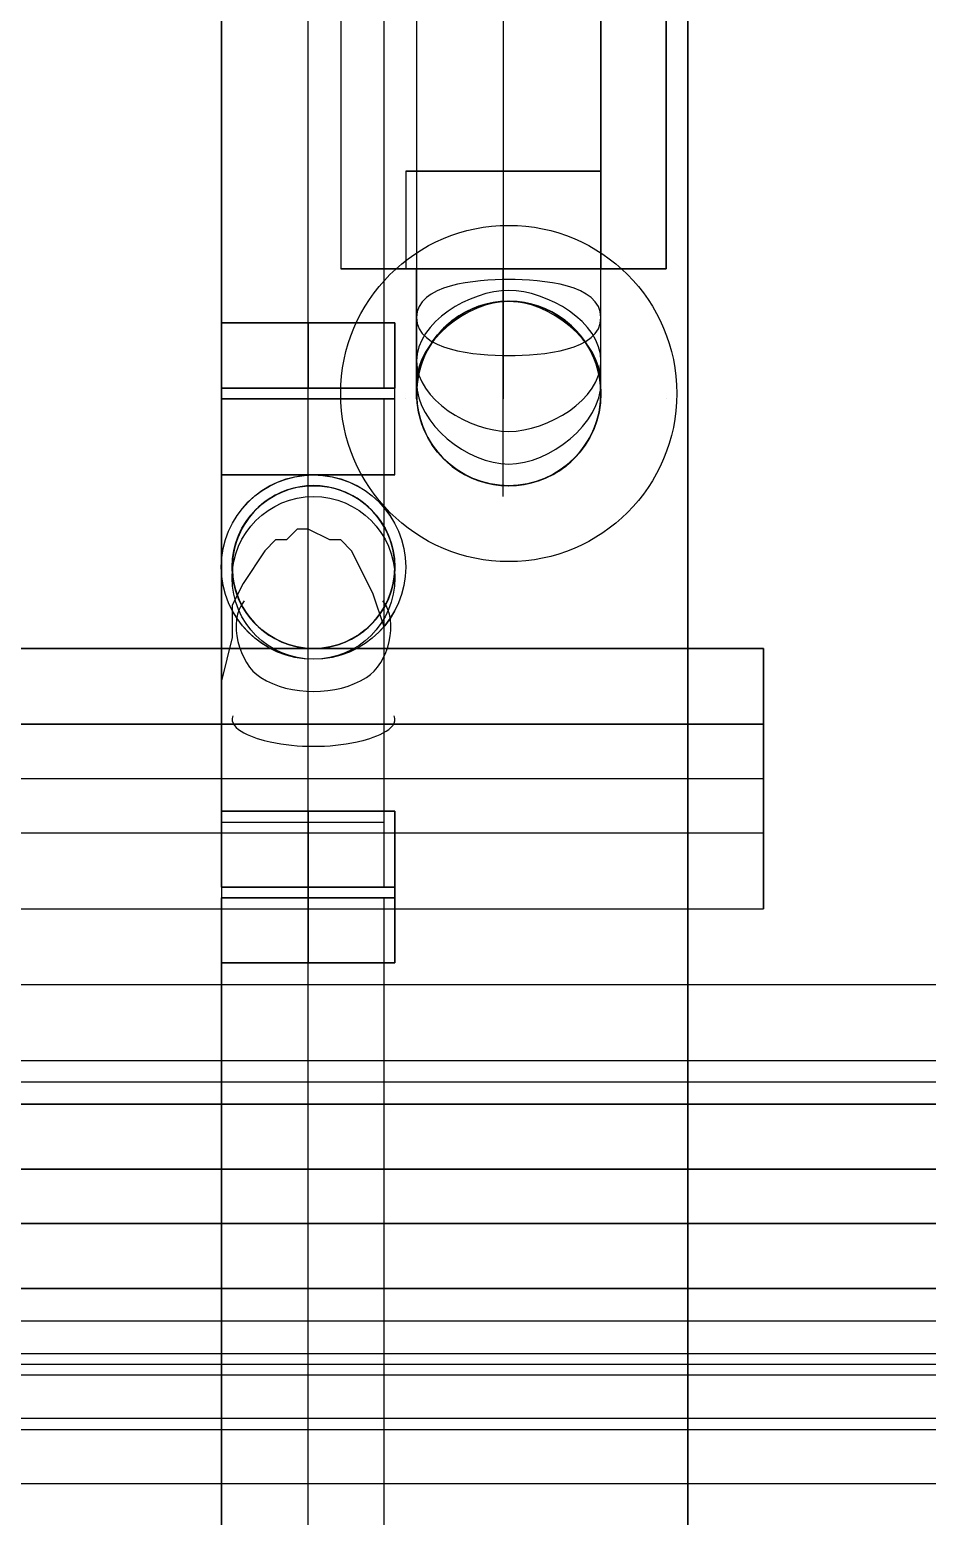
# Model space of a CAD drawing. Header units: metres. Extents: x 114 to 218, y 8 to 180.
# Drawn here: x 181.191 to 182.464, y 84.456 to 86.564 of the extents above; entities that cross this region are included whole.
import ezdxf

# ---------------------------------------------------------------- set-up
doc = ezdxf.new("R2010")
doc.units = ezdxf.units.M
doc.header["$MEASUREMENT"] = 0
for name, color, linetype in [('_Route', 7, 'Continuous'), ('A-2D-I-WALL', 7, 'Continuous'), ('A-3D-I-WALL', 7, 'Continuous'), ('M-EA2S-Round', 7, 'Continuous'), ('PL-DCW-Fitting', 7, 'Continuous'), ('PL-DCW-Pipe', 7, 'Continuous'), ('PL-DCW-Pipe_Fitting-Insulation', 7, 'Continuous'), ('PL-DHW-Pipe', 7, 'Continuous'), ('PL-DHW-Pipe_Fitting-Insulation', 7, 'Continuous'), ('PL-DHWR-Pipe', 7, 'Continuous'), ('PL-DHWR-Pipe_Fitting-Insulation', 7, 'Continuous'), ('PL-VA-Connector', 7, 'Continuous'), ('PL-VA-Fitting', 7, 'Continuous'), ('PL-VA-Pipe', 7, 'Continuous'), ('PL-WA-Pipe', 7, 'Continuous')]:
    doc.layers.add(name, color=color, linetype=linetype)

msp = doc.modelspace()

# ---------------------------------------------------------------- linework, layer by layer
at = {"layer": '_Route', "color": 4, "true_color": 0x00ffff}
for points in [[(126.489, 113.8042), (186.7085, 113.8042), (186.7085, 89.3781), (181.8632, 89.3781), (181.8632, 86.0402)], [(126.489, 113.8042), (186.7085, 113.8042), (186.7085, 89.3781), (181.8632, 89.3781), (181.8632, 86.0402)], [(181.5863, 75.8421), (181.5863, 95.3923)], [(181.5863, 75.8421), (181.5863, 95.3923)], [(181.5863, 85.7941), (181.5863, 85.7941)], [(181.5863, 85.7941), (181.5863, 85.7941)], [(181.5863, 85.7941), (181.5863, 85.7941)], [(181.5863, 85.7941), (181.5863, 85.7941)], [(126.489, 57.984), (150.623, 57.984), (150.623, 65.1518), (169.8193, 65.1518), (169.8193, 85.5019), (182.2324, 85.5019)], [(126.489, 57.984), (150.623, 57.984), (150.623, 65.1518), (169.8193, 65.1518), (169.8193, 85.5019), (182.2324, 85.5019)], [(193.461, 85.4557), (193.461, 85.0712), (169.3117, 85.0712), (169.3117, 65.721), (150.623, 65.721), (150.623, 77.2265), (141.1786, 77.2265), (140.8402, 77.2265), (130.5806, 77.2265), (130.2422, 77.2265), (126.489, 77.2265)], [(193.461, 85.4557), (193.461, 85.0712), (169.3117, 85.0712), (169.3117, 65.721), (150.623, 65.721), (150.623, 77.2265), (141.1786, 77.2265), (140.8402, 77.2265), (130.5806, 77.2265), (130.2422, 77.2265), (126.489, 77.2265)], [(165.8816, 84.7328), (196.7835, 84.7328)], [(165.8816, 84.7328), (196.7835, 84.7328)]]:
    msp.add_lwpolyline(points, dxfattribs=at)
at = {"layer": 'A-2D-I-WALL', "color": 9, "true_color": 0xbababa}
msp.add_lwpolyline([(182.1247, 98.3148), (182.1247, 75.8729)], dxfattribs=at)
at = {"layer": 'A-3D-I-WALL', "color": 42, "true_color": 0xdda500}
for points in [[(182.1247, 98.3148), (182.1247, 75.8729), (182.1247, 75.8114), (182.4939, 75.8114), (182.4939, 75.8729), (182.4939, 85.7326), (182.4939, 86.1018), (182.4939, 89.7934), (182.4939, 90.3932), (182.4939, 94.0541), (182.4939, 94.654), (182.4939, 98.3148), (182.4939, 98.3764), (182.4939, 98.4379), (182.1247, 98.4379), (182.1247, 98.3764), (182.1247, 98.3148)], [(182.1247, 98.3148), (182.1247, 75.8729), (182.5554, 75.8729), (182.5554, 85.6711), (182.5554, 86.1633), (182.5554, 89.7318), (182.5554, 90.4548), (182.5554, 93.9926), (182.5554, 94.7155), (182.5554, 98.3148), (182.1247, 98.3148), (182.5554, 98.3148), (182.5554, 94.7155), (182.5554, 93.9926), (182.5554, 90.4548), (182.5554, 89.7318), (182.5554, 86.1633), (182.5554, 85.6711), (182.5554, 75.8729), (182.1247, 75.8729), (182.1247, 98.3148)]]:
    msp.add_lwpolyline(points, dxfattribs=at)
at = {"layer": 'M-EA2S-Round', "color": 40, "true_color": 0xffbf00}
for points in [[(183.0938, 84.6712), (183.0938, 84.6559), (177.0949, 84.6559), (177.0949, 84.6712)], [(183.0938, 84.6559), (183.0938, 84.6712), (177.0949, 84.6712), (177.0949, 84.6559)], [(183.0938, 84.6559), (183.0938, 84.5943), (177.0949, 84.5943), (177.0949, 84.6559)], [(183.0938, 84.5943), (183.0938, 84.6559), (177.0949, 84.6559), (177.0949, 84.5943)], [(183.0938, 84.5943), (183.0938, 84.5021), (177.0949, 84.5021), (177.0949, 84.5943)], [(183.0938, 84.5021), (183.0938, 84.5943), (177.0949, 84.5943), (177.0949, 84.5021)], [(183.0938, 84.379), (183.0938, 84.5021), (177.0949, 84.5021), (177.0949, 84.379)]]:
    msp.add_lwpolyline(points, dxfattribs=at)
at = {"layer": 'PL-DCW-Fitting', "color": 152, "true_color": 0x006edd}
for points in [[(182.0016, 86.3632), (181.9709, 86.3632), (181.9247, 86.3632), (181.8632, 86.3632), (181.8017, 86.3632), (181.7556, 86.3632), (181.7402, 86.3632), (181.7556, 86.3632), (181.8017, 86.3632), (181.8632, 86.3632), (181.9247, 86.3632), (181.9709, 86.3632), (182.0016, 86.3632), (181.9863, 86.3632), (181.9401, 86.3632), (181.8632, 86.3632), (181.8017, 86.3632), (181.7402, 86.3632), (181.7248, 86.3632), (181.7402, 86.3632), (181.8017, 86.3632), (181.8632, 86.3632), (181.9401, 86.3632), (181.9863, 86.3632), (182.0016, 86.3632)], [(181.7248, 86.3632), (181.7248, 86.2248)], [(181.7248, 86.3632), (181.7248, 86.2248)], [(182.0016, 86.3632), (181.9709, 86.3632), (181.9247, 86.3632), (181.8632, 86.3632), (181.8017, 86.3632), (181.7556, 86.3632), (181.7402, 86.3632), (181.7556, 86.3632), (181.8017, 86.3632), (181.8632, 86.3632), (181.9247, 86.3632), (181.9709, 86.3632), (182.0016, 86.3632), (181.9863, 86.3632), (181.9401, 86.3632), (181.8632, 86.3632), (181.8017, 86.3632), (181.7402, 86.3632), (181.7248, 86.3632), (181.7402, 86.3632), (181.8017, 86.3632), (181.8632, 86.3632), (181.9401, 86.3632), (181.9863, 86.3632), (182.0016, 86.3632)], [(181.7248, 86.3632), (181.7248, 86.2248)], [(181.7248, 86.3632), (181.7248, 86.2248)], [(182.0016, 86.2248), (181.9709, 86.2248), (181.9247, 86.2248), (181.8632, 86.2248), (181.8017, 86.2248), (181.7556, 86.2248), (181.7402, 86.2248), (181.7556, 86.2248), (181.8017, 86.2248), (181.8632, 86.2248), (181.9247, 86.2248), (181.9709, 86.2248), (182.0016, 86.2248), (182.0016, 86.3632)], [(181.7402, 86.3632), (181.7402, 86.2248)], [(181.7402, 86.3632), (181.7402, 86.2248)], [(182.0016, 86.2248), (181.9709, 86.2248), (181.9247, 86.2248), (181.8632, 86.2248), (181.8017, 86.2248), (181.7556, 86.2248), (181.7402, 86.2248), (181.7556, 86.2248), (181.8017, 86.2248), (181.8632, 86.2248), (181.9247, 86.2248), (181.9709, 86.2248), (182.0016, 86.2248), (182.0016, 86.3632)], [(181.7402, 86.3632), (181.7402, 86.2248)], [(181.7402, 86.3632), (181.7402, 86.2248)], [(181.8632, 86.3632), (181.8632, 86.2248)], [(181.8632, 86.3632), (181.8632, 86.2248)], [(181.8632, 86.3632), (181.8632, 86.2248)], [(181.8632, 86.3632), (181.8632, 86.2248)], [(181.8632, 86.3632), (181.8632, 86.3632)], [(181.8632, 86.3632), (181.8632, 86.3632)], [(181.8632, 86.3632), (181.8632, 86.2248)], [(181.8632, 86.3632), (181.8632, 86.2248)], [(181.8632, 86.3632), (181.8632, 86.2248)], [(181.8632, 86.3632), (181.8632, 86.2248)], [(181.8632, 86.3632), (181.8632, 86.3632)], [(181.8632, 86.3632), (181.8632, 86.3632)], [(182.0016, 86.3632), (182.0016, 86.2248)], [(182.0016, 86.2248), (182.0016, 86.3632)], [(182.0016, 86.2248), (182.0016, 86.3632)], [(182.0016, 86.3632), (182.0016, 86.2248)], [(182.0016, 86.2248), (182.0016, 86.3632)], [(182.0016, 86.2248), (182.0016, 86.3632)], [(181.7248, 86.2248), (181.7402, 86.2248), (181.8017, 86.2248), (181.8632, 86.2248), (181.9401, 86.2248), (181.9863, 86.2248), (182.0016, 86.2248), (181.9863, 86.2248), (181.9401, 86.2248), (181.8632, 86.2248), (181.8017, 86.2248), (181.7402, 86.2248), (181.7248, 86.2248)], [(181.7248, 86.2248), (181.7402, 86.2248), (181.8017, 86.2248), (181.8632, 86.2248), (181.9401, 86.2248), (181.9863, 86.2248), (182.0016, 86.2248), (181.9863, 86.2248), (181.9401, 86.2248), (181.8632, 86.2248), (181.8017, 86.2248), (181.7402, 86.2248), (181.7248, 86.2248)], [(182.0016, 86.2248), (181.9709, 86.2248), (181.9247, 86.2248), (181.8632, 86.2248), (181.8017, 86.2248), (181.7556, 86.2248), (181.7402, 86.2248), (181.7556, 86.2248), (181.8017, 86.2248), (181.8632, 86.2248), (181.9247, 86.2248), (181.9709, 86.2248), (182.0016, 86.2248)], [(181.7402, 86.2248), (181.7556, 86.2248), (181.8017, 86.2248), (181.8632, 86.2248), (181.9247, 86.2248), (181.9709, 86.2248), (182.0016, 86.2248), (181.9709, 86.2248), (181.9247, 86.2248), (181.8632, 86.2248), (181.8017, 86.2248), (181.7556, 86.2248), (181.7402, 86.2248)], [(181.7402, 86.2248), (181.7402, 86.2248)], [(181.7402, 86.2248), (181.7556, 86.2248), (181.8017, 86.2248), (181.8632, 86.2248), (181.9247, 86.2248), (181.9709, 86.2248), (182.0016, 86.2248), (181.9709, 86.2248), (181.9247, 86.2248), (181.8632, 86.2248), (181.8017, 86.2248), (181.7556, 86.2248), (181.7402, 86.2248)], [(181.7402, 86.0402), (181.7402, 86.0556), (181.7402, 86.1325), (181.7402, 86.2248)], [(181.7402, 86.2248), (181.7402, 86.2248)], [(181.7402, 86.2248), (181.7402, 86.1325), (181.7402, 86.0556), (181.7402, 86.0402)], [(182.0016, 86.2248), (181.9709, 86.2248), (181.9247, 86.2248), (181.8632, 86.2248), (181.8017, 86.2248), (181.7556, 86.2248), (181.7402, 86.2248), (181.7556, 86.2248), (181.8017, 86.2248), (181.8632, 86.2248), (181.9247, 86.2248), (181.9709, 86.2248), (182.0016, 86.2248)], [(181.7402, 86.2248), (181.7556, 86.2248), (181.8017, 86.2248), (181.8632, 86.2248), (181.9247, 86.2248), (181.9709, 86.2248), (182.0016, 86.2248), (181.9709, 86.2248), (181.9247, 86.2248), (181.8632, 86.2248), (181.8017, 86.2248), (181.7556, 86.2248), (181.7402, 86.2248)], [(181.7402, 86.2248), (181.7402, 86.2248)], [(181.7402, 86.2248), (181.7556, 86.2248), (181.8017, 86.2248), (181.8632, 86.2248), (181.9247, 86.2248), (181.9709, 86.2248), (182.0016, 86.2248), (181.9709, 86.2248), (181.9247, 86.2248), (181.8632, 86.2248), (181.8017, 86.2248), (181.7556, 86.2248), (181.7402, 86.2248)], [(181.7402, 86.0402), (181.7402, 86.0556), (181.7402, 86.1325), (181.7402, 86.2248)], [(181.7402, 86.2248), (181.7402, 86.2248)], [(181.7402, 86.2248), (181.7402, 86.1325), (181.7402, 86.0556), (181.7402, 86.0402)], [(181.8632, 86.2248), (181.8632, 86.2248)], [(181.8632, 86.2248), (181.8632, 86.2248)], [(181.8632, 85.9018), (181.8632, 85.9326), (181.8632, 85.9941), (181.8632, 86.1018), (181.8632, 86.2248)], [(181.8632, 86.1633), (181.8632, 86.1787), (181.8632, 86.2248)], [(181.8632, 86.2248), (181.8632, 86.2248)], [(181.8632, 86.2248), (181.8632, 86.2248)], [(181.8632, 86.2248), (181.8632, 86.2248)], [(181.8632, 86.2248), (181.8632, 86.2248)], [(181.8632, 85.9018), (181.8632, 85.9326), (181.8632, 85.9941), (181.8632, 86.1018), (181.8632, 86.2248)], [(181.8632, 86.1633), (181.8632, 86.1787), (181.8632, 86.2248)], [(181.8632, 86.2248), (181.8632, 86.2248)], [(181.8632, 86.2248), (181.8632, 86.2248)], [(182.0016, 86.2248), (182.0016, 86.2248)], [(182.0016, 86.0402), (182.0016, 86.0556), (182.0016, 86.1325), (182.0016, 86.2248)], [(182.0016, 86.2248), (182.0016, 86.2248)], [(182.0016, 86.0402), (182.0016, 86.0556), (182.0016, 86.1325), (182.0016, 86.2248)], [(182.0016, 86.2248), (182.0016, 86.2248)], [(182.0016, 86.0402), (182.0016, 86.0556), (182.0016, 86.1325), (182.0016, 86.2248)], [(182.0016, 86.2248), (182.0016, 86.2248)], [(182.0016, 86.0402), (182.0016, 86.0556), (182.0016, 86.1325), (182.0016, 86.2248)], [(181.8632, 86.1787), (181.8632, 86.1787)], [(181.8632, 86.1787), (181.8632, 86.1787)], [(181.8632, 86.1787), (181.8632, 86.1787)], [(181.8632, 86.1787), (181.8632, 86.1787)], [(181.8632, 86.1633), (181.8632, 86.1633)], [(181.8632, 86.1633), (181.8632, 86.1633)], [(181.8632, 86.1633), (181.8632, 86.1633)], [(181.8632, 86.1633), (181.8632, 86.1633)], [(181.8632, 86.1633), (181.8632, 86.1633)], [(181.8632, 86.1633), (181.8632, 86.1633)], [(181.8632, 86.1633), (181.8632, 86.1633)], [(181.8632, 86.1633), (181.8632, 86.1633)], [(181.7248, 86.0402), (181.7248, 86.0402)], [(181.7248, 86.0402), (181.7248, 86.0402)], [(181.7402, 86.0402), (181.7402, 86.0402)], [(181.7402, 86.0402), (181.7402, 86.0402)], [(181.7402, 86.0402), (181.7402, 86.0402)], [(181.7402, 86.0402), (181.7402, 86.0402)], [(182.0016, 86.0402), (182.0016, 86.0402)], [(182.0016, 86.0402), (182.0016, 86.0402)], [(182.0016, 86.0402), (182.0016, 86.0402)], [(182.0016, 86.0402), (182.0016, 86.0402)], [(182.0016, 86.0402), (182.0016, 86.0402)], [(182.0016, 86.0402), (182.0016, 86.0402)], [(181.8632, 85.9018), (181.8632, 85.9018)], [(181.8632, 85.9018), (181.8632, 85.9018)], [(181.8632, 85.9018), (181.8632, 85.9018)], [(181.8632, 85.9018), (181.8632, 85.9018)], [(181.8632, 85.9018), (181.8632, 85.9018)], [(181.8632, 85.9018), (181.8632, 85.9018)], [(181.8632, 85.9018), (181.8632, 85.9018)], [(181.8632, 85.9018), (181.8632, 85.9018)], [(181.8632, 85.9018), (181.8632, 85.9018)], [(181.8632, 85.9018), (181.8632, 85.9018)]]:
    msp.add_lwpolyline(points, dxfattribs=at)
for radius in [0.1308, 0.1308, 0.1308, 0.1308, 0.1308, 0.1308, 0.1307, 0.1307, 0.1307, 0.1307, 0.1307, 0.1307]:
    msp.add_circle((181.8709, 86.0479), radius, dxfattribs=at)
for centre, radius, start, end in [((181.8709, 86.0479), 0.1307, 90, 180), ((181.8709, 86.0479), 0.1308, 180, 122.7074), ((181.8709, 86.0479), 0.1308, 57.2999, 0.0094), ((181.8709, 86.0479), 0.1307, 90, 180), ((181.8709, 86.0479), 0.1308, 180, 122.7074), ((181.8709, 86.0479), 0.1308, 57.2999, 0.0094), ((181.8709, 86.0479), 0.1307, 0, 90), ((181.8709, 86.0479), 0.1307, 0, 90), ((181.8709, 86.048), 0.1307, 122.7063, 57.28), ((181.8709, 86.048), 0.1307, 122.7063, 57.28)]:
    msp.add_arc(centre, radius, start, end, dxfattribs=at)
for points, start_tangent, end_tangent in [([(181.8709, 86.2094), (181.7402, 86.1556)], (-1, 0), (0, -1)), ([(181.8709, 86.2094), (181.7402, 86.1556)], (-1, 0), (0, -1)), ([(182.0017, 86.1556), (181.8709, 86.2094)], (0, 1), (-1, 0)), ([(182.0017, 86.1556), (181.8709, 86.2094)], (0, 1), (-1, 0)), ([(181.8709, 86.194), (181.7402, 86.0941)], (-1, 0), (0, -1)), ([(181.8709, 86.194), (181.7402, 86.0941)], (-1, 0), (0, -1)), ([(182.0017, 86.0941), (181.8709, 86.194)], (0, 1), (-1, 0)), ([(182.0017, 86.0941), (181.8709, 86.194)], (0, 1), (-1, 0)), ([(181.8709, 86.1787), (181.7402, 86.0633)], (-1, 0), (0, -1)), ([(181.8709, 86.1787), (181.7402, 86.0633)], (-1, 0), (0, -1)), ([(182.0017, 86.0633), (181.8709, 86.1787)], (0, 1), (-1, 0)), ([(182.0017, 86.0633), (181.8709, 86.1787)], (0, 1), (-1, 0)), ([(181.7402, 86.1556), (181.8709, 86.1018)], (0, -1), (1, 0)), ([(181.7402, 86.1556), (181.8709, 86.1018)], (0, -1), (1, 0)), ([(181.8709, 86.1018), (182.0017, 86.1556)], (1, 0), (0, 1)), ([(181.8709, 86.1018), (182.0017, 86.1556)], (1, 0), (0, 1)), ([(181.7402, 86.0941), (181.8709, 85.9941)], (0, -1), (1, 0)), ([(181.7402, 86.0941), (181.8709, 85.9941)], (0, -1), (1, 0)), ([(181.8709, 85.9941), (182.0017, 86.0941)], (1, 0), (0, 1)), ([(181.8709, 85.9941), (182.0017, 86.0941)], (1, 0), (0, 1)), ([(181.7402, 86.0633), (181.8709, 85.9479)], (0, -1), (1, 0)), ([(181.7402, 86.0633), (181.8709, 85.9479)], (0, -1), (1, 0)), ([(181.8709, 85.9479), (182.0017, 86.0633)], (1, 0), (0, 1)), ([(181.8709, 85.9479), (182.0017, 86.0633)], (1, 0), (0, 1))]:
    msp.add_spline(points, degree=3, dxfattribs=dict(at, start_tangent=start_tangent, end_tangent=end_tangent))
at = {"layer": 'PL-DCW-Pipe', "color": 152, "true_color": 0x006edd}
for points in [[(181.7402, 89.1935), (181.7402, 86.2248)], [(181.7402, 89.1935), (181.7402, 86.2248)], [(181.7402, 89.1935), (181.7402, 86.2248)], [(181.7402, 89.1935), (181.7402, 86.2248)], [(181.8632, 89.1935), (181.8632, 86.2248)], [(181.8632, 89.1935), (181.8632, 86.2248)], [(181.8632, 89.1935), (181.8632, 86.2248)], [(181.8632, 89.1935), (181.8632, 86.2248)], [(182.0016, 89.1935), (182.0016, 86.2248)], [(182.0016, 86.2248), (182.0016, 86.2248), (182.0016, 89.1935)], [(182.0016, 89.1935), (182.0016, 86.2248)], [(182.0016, 86.2248), (182.0016, 86.2248), (182.0016, 89.1935)], [(181.7402, 86.2248), (181.7556, 86.2248), (181.8017, 86.2248), (181.8632, 86.2248), (181.9247, 86.2248), (181.9709, 86.2248), (182.0016, 86.2248), (181.9709, 86.2248), (181.9247, 86.2248), (181.8632, 86.2248), (181.8017, 86.2248), (181.7556, 86.2248), (181.7402, 86.2248)], [(181.7402, 86.2248), (181.7556, 86.2248), (181.8017, 86.2248), (181.8632, 86.2248), (181.9247, 86.2248), (181.9709, 86.2248), (182.0016, 86.2248), (181.9709, 86.2248), (181.9247, 86.2248), (181.8632, 86.2248), (181.8017, 86.2248), (181.7556, 86.2248), (181.7402, 86.2248)], [(181.8632, 86.1633), (181.8632, 86.1633)], [(181.8632, 86.1633), (181.8632, 86.1633)], [(181.7402, 86.0402), (181.7402, 86.0402)], [(181.7402, 86.0402), (181.7402, 86.0402)], [(181.8632, 86.0402), (181.8632, 86.0402)], [(181.8632, 86.0402), (181.8632, 86.0402)], [(181.8632, 86.0402), (181.8632, 86.0402)], [(181.8632, 86.0402), (181.8632, 86.0402)], [(182.0016, 86.0402), (182.0016, 86.0402)], [(182.0016, 86.0402), (182.0016, 86.0402)], [(182.0016, 86.0402), (182.0016, 86.0402)], [(182.0016, 86.0402), (182.0016, 86.0402)], [(181.8632, 85.9018), (181.8632, 85.9018)], [(181.8632, 85.9018), (181.8632, 85.9018)], [(165.8816, 84.7789), (185.2318, 84.7789)], [(185.2318, 84.7789), (165.8816, 84.7789)], [(165.8816, 84.7789), (185.2318, 84.7789)], [(185.2318, 84.7789), (165.8816, 84.7789)], [(165.8816, 84.7328), (185.2318, 84.7328)], [(165.8816, 84.7328), (165.8816, 84.7328), (185.2318, 84.7328)], [(165.8816, 84.7328), (185.2318, 84.7328)], [(165.8816, 84.7328), (165.8816, 84.7328), (185.2318, 84.7328)], [(165.8816, 84.6866), (185.2318, 84.6866)], [(165.8816, 84.6866), (185.2318, 84.6866)], [(165.8816, 84.6866), (185.2318, 84.6866)], [(165.8816, 84.6866), (185.2318, 84.6866)]]:
    msp.add_lwpolyline(points, dxfattribs=at)
for radius in [0.1308, 0.1308, 0.1307, 0.1307]:
    msp.add_circle((181.8709, 86.0479), radius, dxfattribs=at)
at = {"layer": 'PL-DCW-Pipe_Fitting-Insulation', "color": 7, "true_color": 0xfafafa}
for points in [[(181.6325, 89.1935), (181.6325, 86.2248)], [(181.6325, 89.1935), (181.6325, 86.2248)], [(181.6325, 89.1935), (181.6325, 86.2248)], [(181.6325, 89.1935), (181.6325, 86.2248)], [(181.8632, 89.1935), (181.8632, 86.2248)], [(181.8632, 89.1935), (181.8632, 86.2248)], [(181.8632, 89.1935), (181.8632, 86.2248)], [(181.8632, 89.1935), (181.8632, 86.2248)], [(182.094, 89.1935), (182.094, 86.2248)], [(182.094, 86.2248), (182.094, 86.2248), (182.094, 89.1935)], [(182.094, 89.1935), (182.094, 86.2248)], [(182.094, 86.2248), (182.094, 86.2248), (182.094, 89.1935)], [(181.8632, 86.271), (181.8632, 86.271)], [(181.8632, 86.271), (181.8632, 86.271)], [(181.6325, 86.2248), (181.6633, 86.2248), (181.7556, 86.2248), (181.8632, 86.2248), (181.9863, 86.2248), (182.0632, 86.2248), (182.094, 86.2248), (182.0632, 86.2248), (181.9863, 86.2248), (181.8632, 86.2248), (181.7556, 86.2248), (181.6633, 86.2248), (181.6325, 86.2248)], [(181.6325, 86.2248), (181.6633, 86.2248), (181.7556, 86.2248), (181.8632, 86.2248), (181.9863, 86.2248), (182.0632, 86.2248), (182.094, 86.2248), (182.0632, 86.2248), (181.9863, 86.2248), (181.8632, 86.2248), (181.7556, 86.2248), (181.6633, 86.2248), (181.6325, 86.2248)], [(181.6325, 86.0402), (181.6325, 86.0402)], [(181.6325, 86.0402), (181.6325, 86.0402)], [(182.094, 86.0402), (182.094, 86.0402)], [(182.094, 86.0402), (182.094, 86.0402)], [(182.094, 86.0402), (182.094, 86.0402)], [(182.094, 86.0402), (182.094, 86.0402)], [(181.8632, 85.8095), (181.8632, 85.8095)], [(181.8632, 85.8095), (181.8632, 85.8095)], [(165.8816, 84.8712), (185.2318, 84.8712)], [(185.2318, 84.8712), (165.8816, 84.8712)], [(165.8816, 84.8712), (185.2318, 84.8712)], [(185.2318, 84.8712), (165.8816, 84.8712)], [(165.8816, 84.7328), (185.2318, 84.7328)], [(165.8816, 84.7328), (165.8816, 84.7328), (185.2318, 84.7328)], [(165.8816, 84.7328), (185.2318, 84.7328)], [(165.8816, 84.7328), (165.8816, 84.7328), (185.2318, 84.7328)], [(165.8816, 84.579), (185.2318, 84.579)], [(165.8816, 84.579), (185.2318, 84.579)], [(165.8816, 84.579), (185.2318, 84.579)], [(165.8816, 84.579), (185.2318, 84.579)]]:
    msp.add_lwpolyline(points, dxfattribs=at)
msp.add_circle((181.8709, 86.0479), 0.2384, dxfattribs=at)
msp.add_circle((181.8709, 86.0479), 0.2384, dxfattribs=at)
msp.add_circle((181.8709, 86.0479), 0.2384, dxfattribs=at)
msp.add_circle((181.8709, 86.0479), 0.2384, dxfattribs=at)
at = {"layer": 'PL-DHW-Pipe', "color": 1, "true_color": 0xff0000}
for points in [[(169.9424, 85.5788), (169.9424, 85.5634), (169.9424, 85.5019), (169.9424, 85.4403), (169.9424, 85.4249), (169.9424, 85.4403), (169.9424, 85.5019), (169.9424, 85.5634), (169.9424, 85.5788), (182.2324, 85.5788)], [(182.2324, 85.5788), (169.9424, 85.5788)], [(169.9424, 85.5788), (169.9424, 85.5634), (169.9424, 85.5019), (169.9424, 85.4403), (169.9424, 85.4249), (169.9424, 85.4403), (169.9424, 85.5019), (169.9424, 85.5634), (169.9424, 85.5788), (182.2324, 85.5788)], [(182.2324, 85.5788), (169.9424, 85.5788)], [(182.2324, 85.4249), (182.2324, 85.4403), (182.2324, 85.5019), (182.2324, 85.5634), (182.2324, 85.5788), (182.2324, 85.5634), (182.2324, 85.5019), (182.2324, 85.4403), (182.2324, 85.4249)], [(182.2324, 85.4249), (182.2324, 85.4403), (182.2324, 85.5019), (182.2324, 85.5634), (182.2324, 85.5788), (182.2324, 85.5634), (182.2324, 85.5019), (182.2324, 85.4403), (182.2324, 85.4249)], [(169.9424, 85.5019), (182.2324, 85.5019)], [(169.9424, 85.5019), (169.9424, 85.5019), (182.2324, 85.5019)], [(169.9424, 85.5019), (182.2324, 85.5019)], [(169.9424, 85.5019), (169.9424, 85.5019), (182.2324, 85.5019)], [(182.2324, 85.5019), (182.2324, 85.5019)], [(182.2324, 85.5019), (182.2324, 85.5019)], [(169.9424, 85.4249), (182.2324, 85.4249)], [(169.9424, 85.4249), (182.2324, 85.4249)], [(169.9424, 85.4249), (182.2324, 85.4249)], [(169.9424, 85.4249), (182.2324, 85.4249)]]:
    msp.add_lwpolyline(points, dxfattribs=at)
at = {"layer": 'PL-DHW-Pipe_Fitting-Insulation', "color": 7, "true_color": 0xfafafa}
for points in [[(169.9424, 85.6864), (169.9424, 85.6557), (169.9424, 85.5942), (169.9424, 85.5019), (169.9424, 85.4096), (169.9424, 85.348), (169.9424, 85.3173), (169.9424, 85.348), (169.9424, 85.4096), (169.9424, 85.5019), (169.9424, 85.5942), (169.9424, 85.6557), (169.9424, 85.6864), (182.2324, 85.6864)], [(182.2324, 85.6864), (169.9424, 85.6864)], [(169.9424, 85.6864), (169.9424, 85.6557), (169.9424, 85.5942), (169.9424, 85.5019), (169.9424, 85.4096), (169.9424, 85.348), (169.9424, 85.3173), (169.9424, 85.348), (169.9424, 85.4096), (169.9424, 85.5019), (169.9424, 85.5942), (169.9424, 85.6557), (169.9424, 85.6864), (182.2324, 85.6864)], [(182.2324, 85.6864), (169.9424, 85.6864)], [(182.2324, 85.3173), (182.2324, 85.348), (182.2324, 85.4096), (182.2324, 85.5019), (182.2324, 85.5942), (182.2324, 85.6557), (182.2324, 85.6864), (182.2324, 85.6557), (182.2324, 85.5942), (182.2324, 85.5019), (182.2324, 85.4096), (182.2324, 85.348), (182.2324, 85.3173)], [(182.2324, 85.3173), (182.2324, 85.348), (182.2324, 85.4096), (182.2324, 85.5019), (182.2324, 85.5942), (182.2324, 85.6557), (182.2324, 85.6864), (182.2324, 85.6557), (182.2324, 85.5942), (182.2324, 85.5019), (182.2324, 85.4096), (182.2324, 85.348), (182.2324, 85.3173)], [(169.9424, 85.5019), (182.2324, 85.5019)], [(169.9424, 85.5019), (169.9424, 85.5019), (182.2324, 85.5019)], [(169.9424, 85.5019), (182.2324, 85.5019)], [(169.9424, 85.5019), (169.9424, 85.5019), (182.2324, 85.5019)], [(169.9424, 85.3173), (182.2324, 85.3173)], [(169.9424, 85.3173), (182.2324, 85.3173)], [(169.9424, 85.3173), (182.2324, 85.3173)], [(169.9424, 85.3173), (182.2324, 85.3173)]]:
    msp.add_lwpolyline(points, dxfattribs=at)
at = {"layer": 'PL-DHWR-Pipe', "color": 30, "true_color": 0xff7f00}
for points in [[(193.4303, 85.1019), (169.3579, 85.1019)], [(193.4303, 85.1019), (169.3579, 85.1019)], [(193.4303, 85.1019), (169.3579, 85.1019)], [(193.4303, 85.1019), (169.3579, 85.1019)], [(193.4303, 85.0712), (169.3579, 85.0712)], [(193.4303, 85.0712), (193.4303, 85.0712), (169.3579, 85.0712)], [(193.4303, 85.0712), (169.3579, 85.0712)], [(193.4303, 85.0712), (193.4303, 85.0712), (169.3579, 85.0712)], [(193.4303, 85.0404), (169.3579, 85.0404)], [(169.3579, 85.0404), (193.4303, 85.0404)], [(193.4303, 85.0404), (169.3579, 85.0404)], [(169.3579, 85.0404), (193.4303, 85.0404)]]:
    msp.add_lwpolyline(points, dxfattribs=at)
at = {"layer": 'PL-DHWR-Pipe_Fitting-Insulation', "color": 7, "true_color": 0xfafafa}
for points in [[(193.4303, 85.2096), (169.3579, 85.2096)], [(193.4303, 85.2096), (169.3579, 85.2096)], [(193.4303, 85.2096), (169.3579, 85.2096)], [(193.4303, 85.2096), (169.3579, 85.2096)], [(193.4303, 85.0712), (169.3579, 85.0712)], [(193.4303, 85.0712), (193.4303, 85.0712), (169.3579, 85.0712)], [(193.4303, 85.0712), (169.3579, 85.0712)], [(193.4303, 85.0712), (193.4303, 85.0712), (169.3579, 85.0712)], [(193.4303, 84.9481), (169.3579, 84.9481)], [(169.3579, 84.9481), (193.4303, 84.9481)], [(193.4303, 84.9481), (169.3579, 84.9481)], [(169.3579, 84.9481), (193.4303, 84.9481)]]:
    msp.add_lwpolyline(points, dxfattribs=at)
at = {"layer": 'PL-VA-Connector', "color": 171, "true_color": 0x7f7fff}
for points in [[(181.7094, 86.1479), (181.6633, 86.1479), (181.5863, 86.1479), (181.4941, 86.1479), (181.4633, 86.1479), (181.4941, 86.1479), (181.5863, 86.1479), (181.6633, 86.1479), (181.7094, 86.1479), (181.694, 86.1479), (181.6479, 86.1479), (181.5863, 86.1479), (181.5248, 86.1479), (181.4787, 86.1479), (181.4633, 86.1479), (181.4787, 86.1479), (181.5248, 86.1479), (181.5863, 86.1479), (181.6479, 86.1479), (181.694, 86.1479), (181.7094, 86.1479)], [(181.4633, 86.1479), (181.4633, 86.0556)], [(181.4633, 85.9326), (181.4633, 86.1479)], [(181.4633, 86.1479), (181.4633, 86.0556)], [(181.4633, 86.1479), (181.4633, 85.9326)], [(181.7094, 86.1479), (181.6633, 86.1479), (181.5863, 86.1479), (181.4941, 86.1479), (181.4633, 86.1479), (181.4941, 86.1479), (181.5863, 86.1479), (181.6633, 86.1479), (181.7094, 86.1479), (181.694, 86.1479), (181.6479, 86.1479), (181.5863, 86.1479), (181.5248, 86.1479), (181.4787, 86.1479), (181.4633, 86.1479), (181.4787, 86.1479), (181.5248, 86.1479), (181.5863, 86.1479), (181.6479, 86.1479), (181.694, 86.1479), (181.7094, 86.1479)], [(181.4633, 86.1479), (181.4633, 86.0556)], [(181.4633, 85.9326), (181.4633, 86.1479)], [(181.4633, 86.1479), (181.4633, 86.0556)], [(181.4633, 86.1479), (181.4633, 85.9326)], [(181.5863, 86.1479), (181.5863, 86.0556)], [(181.5863, 86.1479), (181.5863, 86.0556)], [(181.5863, 85.9326), (181.5863, 86.1479)], [(181.5863, 85.9326), (181.5863, 86.1479)], [(181.5863, 86.1479), (181.5863, 86.0556)], [(181.5863, 86.1479), (181.5863, 86.0556)], [(181.5863, 85.9326), (181.5863, 86.1479)], [(181.5863, 85.9326), (181.5863, 86.1479)], [(181.7094, 86.1479), (181.7094, 86.0556)], [(181.7094, 85.9326), (181.7094, 86.1479)], [(181.7094, 86.1479), (181.7094, 86.1479)], [(181.7094, 86.0556), (181.7094, 86.1479)], [(181.7094, 85.9326), (181.7094, 86.1479)], [(181.7094, 86.1479), (181.7094, 86.0556)], [(181.7094, 85.9326), (181.7094, 86.1479)], [(181.7094, 86.1479), (181.7094, 86.1479)], [(181.7094, 86.0556), (181.7094, 86.1479)], [(181.7094, 85.9326), (181.7094, 86.1479)], [(181.4633, 86.0556), (181.4941, 86.0556), (181.5863, 86.0556), (181.6633, 86.0556), (181.7094, 86.0556), (181.6633, 86.0556), (181.5863, 86.0556), (181.4941, 86.0556), (181.4633, 86.0556)], [(181.4633, 86.0556), (181.4941, 86.0556), (181.5863, 86.0556), (181.6633, 86.0556), (181.7094, 86.0556), (181.6633, 86.0556), (181.5863, 86.0556), (181.4941, 86.0556), (181.4633, 86.0556)], [(181.7094, 86.0402), (181.6633, 86.0402), (181.5863, 86.0402), (181.4941, 86.0402), (181.4633, 86.0402), (181.4941, 86.0402), (181.5863, 86.0402), (181.6633, 86.0402), (181.7094, 86.0402)], [(181.4633, 85.9326), (181.4633, 86.0402)], [(181.4633, 86.0402), (181.4633, 86.0402)], [(181.4633, 86.0402), (181.4633, 85.9326)], [(181.7094, 86.0402), (181.6633, 86.0402), (181.5863, 86.0402), (181.4941, 86.0402), (181.4633, 86.0402), (181.4941, 86.0402), (181.5863, 86.0402), (181.6633, 86.0402), (181.7094, 86.0402)], [(181.4633, 85.9326), (181.4633, 86.0402)], [(181.4633, 86.0402), (181.4633, 86.0402)], [(181.4633, 86.0402), (181.4633, 85.9326)], [(181.5863, 85.9326), (181.5863, 86.0402)], [(181.5863, 85.9326), (181.5863, 86.0402)], [(181.5863, 85.9326), (181.5863, 86.0402)], [(181.5863, 85.9326), (181.5863, 86.0402)], [(181.7094, 86.0556), (181.7094, 86.0556)], [(181.7094, 86.0556), (181.7094, 86.0556)], [(181.7094, 85.9326), (181.7094, 86.0402)], [(181.7094, 85.9326), (181.7094, 86.0402)], [(181.7094, 85.9326), (181.7094, 86.0402)], [(181.7094, 85.9326), (181.7094, 86.0402)], [(181.4633, 85.9326), (181.4941, 85.9326), (181.5863, 85.9326), (181.6633, 85.9326), (181.7094, 85.9326), (181.6633, 85.9326), (181.5863, 85.9326), (181.4941, 85.9326), (181.4633, 85.9326), (181.4787, 85.9326), (181.5248, 85.9326), (181.5863, 85.9326), (181.6479, 85.9326), (181.694, 85.9326), (181.7094, 85.9326), (181.694, 85.9326), (181.6479, 85.9326), (181.5863, 85.9326), (181.5248, 85.9326), (181.4787, 85.9326), (181.4633, 85.9326)], [(181.4633, 85.9326), (181.4633, 85.9326)], [(181.4633, 85.9326), (181.4941, 85.9326), (181.5863, 85.9326), (181.6633, 85.9326), (181.7094, 85.9326), (181.6633, 85.9326), (181.5863, 85.9326), (181.4941, 85.9326), (181.4633, 85.9326), (181.4787, 85.9326), (181.5248, 85.9326), (181.5863, 85.9326), (181.6479, 85.9326), (181.694, 85.9326), (181.7094, 85.9326), (181.694, 85.9326), (181.6479, 85.9326), (181.5863, 85.9326), (181.5248, 85.9326), (181.4787, 85.9326), (181.4633, 85.9326)], [(181.4633, 85.9326), (181.4633, 85.9326)], [(181.5863, 85.9326), (181.5863, 85.9326)], [(181.5863, 85.9326), (181.5863, 85.9326)], [(181.5863, 85.9326), (181.5863, 85.9326)], [(181.5863, 85.9326), (181.5863, 85.9326)], [(181.5863, 85.9326), (181.5863, 85.9326)], [(181.5863, 85.9326), (181.5863, 85.9326)], [(181.5863, 85.9326), (181.5863, 85.9326)], [(181.5863, 85.9326), (181.5863, 85.9326)], [(181.5863, 85.9172), (181.5863, 85.9172)], [(181.5863, 85.9172), (181.5863, 85.9172)], [(181.5863, 85.9172), (181.5863, 85.9172)], [(181.5863, 85.9172), (181.5863, 85.9172)], [(181.5863, 85.9172), (181.5863, 85.9172)], [(181.5863, 85.9172), (181.5863, 85.9172)], [(181.5863, 85.9172), (181.5863, 85.9172)], [(181.5863, 85.9172), (181.5863, 85.9172)], [(181.5863, 85.9172), (181.5863, 85.9172)], [(181.5863, 85.9172), (181.5863, 85.9172)], [(181.5863, 85.9172), (181.5863, 85.9172)], [(181.5863, 85.9172), (181.5863, 85.9172)], [(181.4633, 85.7941), (181.4633, 85.7941)], [(181.4633, 85.7941), (181.4633, 85.7941)], [(181.4633, 85.7941), (181.4633, 85.7941)], [(181.4633, 85.7941), (181.4633, 85.7941)], [(181.4633, 85.7941), (181.4633, 85.7941)], [(181.4633, 85.7941), (181.4633, 85.7941)], [(181.4633, 85.7941), (181.4633, 85.7941)], [(181.4633, 85.7941), (181.4633, 85.7941)], [(181.4633, 85.7941), (181.4633, 85.7941)], [(181.4633, 85.7941), (181.4633, 85.7941)], [(181.4633, 85.7941), (181.4633, 85.7941)], [(181.4633, 85.7941), (181.4633, 85.7941)], [(181.7094, 85.7941), (181.7094, 85.7941)], [(181.7094, 85.7941), (181.7094, 85.7941)], [(181.7094, 85.7941), (181.7094, 85.7941)], [(181.7094, 85.7941), (181.7094, 85.7941)], [(181.7094, 85.7941), (181.7094, 85.7941)], [(181.7094, 85.7941), (181.7094, 85.7941)], [(181.7094, 85.7941), (181.7094, 85.7941)], [(181.7094, 85.7941), (181.7094, 85.7941)], [(181.7094, 85.7941), (181.7094, 85.7941)], [(181.7094, 85.7941), (181.7094, 85.7941)], [(181.7094, 85.7941), (181.7094, 85.7941)], [(181.7094, 85.7941), (181.7094, 85.7941)], [(181.5863, 85.6864), (181.5863, 85.6864)], [(181.5863, 85.6864), (181.5863, 85.6864)], [(181.5863, 85.6864), (181.5863, 85.6864)], [(181.5863, 85.6864), (181.5863, 85.6864)], [(181.5863, 85.6864), (181.5863, 85.6864)], [(181.5863, 85.6864), (181.5863, 85.6864)], [(181.5863, 85.6864), (181.5863, 85.6864)], [(181.5863, 85.6864), (181.5863, 85.6864)], [(181.5863, 85.6864), (181.5863, 85.6864)], [(181.5863, 85.6864), (181.5863, 85.6864)], [(181.5863, 85.6864), (181.5863, 85.6864)], [(181.5863, 85.6864), (181.5863, 85.6864)], [(181.5863, 85.6711), (181.5863, 85.6711)], [(181.5863, 85.6711), (181.5863, 85.6711)], [(181.5863, 85.6711), (181.5863, 85.6711)], [(181.5863, 85.6711), (181.5863, 85.6711)], [(181.5863, 85.6711), (181.5863, 85.6711)], [(181.5863, 85.6711), (181.5863, 85.6711)], [(181.5863, 85.6711), (181.5863, 85.6711)], [(181.5863, 85.6711), (181.5863, 85.6711)], [(181.7094, 85.4557), (181.6633, 85.4557), (181.5863, 85.4557), (181.4941, 85.4557), (181.4633, 85.4557), (181.4941, 85.4557), (181.5863, 85.4557), (181.6633, 85.4557), (181.7094, 85.4557), (181.694, 85.4557), (181.6479, 85.4557), (181.5863, 85.4557), (181.5248, 85.4557), (181.4787, 85.4557), (181.4633, 85.4557), (181.4787, 85.4557), (181.5248, 85.4557), (181.5863, 85.4557), (181.6479, 85.4557), (181.694, 85.4557), (181.7094, 85.4557)], [(181.4633, 85.4557), (181.4633, 85.348)], [(181.4633, 85.4557), (181.4633, 85.2404)], [(181.4633, 85.4557), (181.4633, 85.348)], [(181.4633, 85.4557), (181.4633, 85.2404)], [(181.7094, 85.4557), (181.6633, 85.4557), (181.5863, 85.4557), (181.4941, 85.4557), (181.4633, 85.4557), (181.4941, 85.4557), (181.5863, 85.4557), (181.6633, 85.4557), (181.7094, 85.4557), (181.694, 85.4557), (181.6479, 85.4557), (181.5863, 85.4557), (181.5248, 85.4557), (181.4787, 85.4557), (181.4633, 85.4557), (181.4787, 85.4557), (181.5248, 85.4557), (181.5863, 85.4557), (181.6479, 85.4557), (181.694, 85.4557), (181.7094, 85.4557)], [(181.4633, 85.4557), (181.4633, 85.348)], [(181.4633, 85.4557), (181.4633, 85.2404)], [(181.4633, 85.4557), (181.4633, 85.348)], [(181.4633, 85.4557), (181.4633, 85.2404)], [(181.5863, 85.4557), (181.5863, 85.348)], [(181.5863, 85.4557), (181.5863, 85.348)], [(181.5863, 85.4557), (181.5863, 85.2404)], [(181.5863, 85.4557), (181.5863, 85.2404)], [(181.5863, 85.4557), (181.5863, 85.348)], [(181.5863, 85.4557), (181.5863, 85.348)], [(181.5863, 85.4557), (181.5863, 85.2404)], [(181.5863, 85.4557), (181.5863, 85.2404)], [(181.7094, 85.4557), (181.7094, 85.348)], [(181.7094, 85.4557), (181.7094, 85.2404)], [(181.7094, 85.4557), (181.7094, 85.4557)], [(181.7094, 85.348), (181.7094, 85.4557)], [(181.7094, 85.2404), (181.7094, 85.4557)], [(181.7094, 85.4557), (181.7094, 85.348)], [(181.7094, 85.4557), (181.7094, 85.2404)], [(181.7094, 85.4557), (181.7094, 85.4557)], [(181.7094, 85.348), (181.7094, 85.4557)], [(181.7094, 85.2404), (181.7094, 85.4557)], [(181.4633, 85.348), (181.4941, 85.348), (181.5863, 85.348), (181.6633, 85.348), (181.7094, 85.348), (181.6633, 85.348), (181.5863, 85.348), (181.4941, 85.348), (181.4633, 85.348)], [(181.4633, 85.348), (181.4941, 85.348), (181.5863, 85.348), (181.6633, 85.348), (181.7094, 85.348), (181.6633, 85.348), (181.5863, 85.348), (181.4941, 85.348), (181.4633, 85.348)], [(181.7094, 85.348), (181.7094, 85.348)], [(181.7094, 85.348), (181.7094, 85.348)], [(181.7094, 85.3327), (181.6633, 85.3327), (181.5863, 85.3327), (181.4941, 85.3327), (181.4633, 85.3327), (181.4941, 85.3327), (181.5863, 85.3327), (181.6633, 85.3327), (181.7094, 85.3327)], [(181.4633, 85.2404), (181.4633, 85.3327)], [(181.4633, 85.3327), (181.4633, 85.3327)], [(181.4633, 85.3327), (181.4633, 85.2404)], [(181.7094, 85.3327), (181.6633, 85.3327), (181.5863, 85.3327), (181.4941, 85.3327), (181.4633, 85.3327), (181.4941, 85.3327), (181.5863, 85.3327), (181.6633, 85.3327), (181.7094, 85.3327)], [(181.4633, 85.2404), (181.4633, 85.3327)], [(181.4633, 85.3327), (181.4633, 85.3327)], [(181.4633, 85.3327), (181.4633, 85.2404)], [(181.5863, 85.2404), (181.5863, 85.3327)], [(181.5863, 85.2404), (181.5863, 85.3327)], [(181.5863, 85.2404), (181.5863, 85.3327)], [(181.5863, 85.2404), (181.5863, 85.3327)], [(181.7094, 85.2404), (181.7094, 85.3327)], [(181.7094, 85.2404), (181.7094, 85.3327)], [(181.7094, 85.2404), (181.7094, 85.3327)], [(181.7094, 85.2404), (181.7094, 85.3327)], [(181.4633, 85.2404), (181.4941, 85.2404), (181.5863, 85.2404), (181.6633, 85.2404), (181.7094, 85.2404), (181.6633, 85.2404), (181.5863, 85.2404), (181.4941, 85.2404), (181.4633, 85.2404), (181.4787, 85.2404), (181.5248, 85.2404), (181.5863, 85.2404), (181.6479, 85.2404), (181.694, 85.2404), (181.7094, 85.2404), (181.694, 85.2404), (181.6479, 85.2404), (181.5863, 85.2404), (181.5248, 85.2404), (181.4787, 85.2404), (181.4633, 85.2404)], [(181.4633, 85.2404), (181.4633, 85.2404)], [(181.4633, 85.2404), (181.4941, 85.2404), (181.5863, 85.2404), (181.6633, 85.2404), (181.7094, 85.2404), (181.6633, 85.2404), (181.5863, 85.2404), (181.4941, 85.2404), (181.4633, 85.2404), (181.4787, 85.2404), (181.5248, 85.2404), (181.5863, 85.2404), (181.6479, 85.2404), (181.694, 85.2404), (181.7094, 85.2404), (181.694, 85.2404), (181.6479, 85.2404), (181.5863, 85.2404), (181.5248, 85.2404), (181.4787, 85.2404), (181.4633, 85.2404)], [(181.4633, 85.2404), (181.4633, 85.2404)]]:
    msp.add_lwpolyline(points, dxfattribs=at)
for radius in [0.1308, 0.1308, 0.1308, 0.1308, 0.1307, 0.1307, 0.1307, 0.1307, 0.1154, 0.1154, 0.1154, 0.1154, 0.1154, 0.1154, 0.1154, 0.1154, 0.1154, 0.1154, 0.1154, 0.1154, 0.1154, 0.1154, 0.1154, 0.1154]:
    msp.add_circle((181.594, 85.8018), radius, dxfattribs=at)
at = {"layer": 'PL-VA-Fitting', "color": 171, "true_color": 0x7f7fff}
for points in [[(181.694, 86.0402), (181.6633, 86.0402), (181.5863, 86.0402), (181.4941, 86.0402), (181.4633, 86.0402), (181.4941, 86.0402), (181.5863, 86.0402), (181.6633, 86.0402), (181.694, 86.0402)], [(181.4633, 85.348), (181.4633, 85.4403), (181.4633, 86.0402)], [(181.4633, 86.0402), (181.4633, 86.0402)], [(181.4633, 86.0402), (181.4633, 85.4403), (181.4633, 85.348)], [(181.694, 86.0402), (181.6633, 86.0402), (181.5863, 86.0402), (181.4941, 86.0402), (181.4633, 86.0402), (181.4941, 86.0402), (181.5863, 86.0402), (181.6633, 86.0402), (181.694, 86.0402)], [(181.4633, 85.348), (181.4633, 85.4403), (181.4633, 86.0402)], [(181.4633, 86.0402), (181.4633, 86.0402)], [(181.4633, 86.0402), (181.4633, 85.4403), (181.4633, 85.348)], [(181.5863, 85.8556), (181.5863, 86.0402)], [(181.5863, 85.348), (181.5863, 86.0402)], [(181.5863, 85.8556), (181.5863, 86.0402)], [(181.5863, 85.348), (181.5863, 86.0402)], [(181.694, 85.348), (181.694, 85.4403), (181.694, 86.0402)], [(181.694, 85.348), (181.694, 85.4403), (181.694, 86.0402)], [(181.694, 85.348), (181.694, 85.4403), (181.694, 86.0402)], [(181.694, 85.348), (181.694, 85.4403), (181.694, 86.0402)], [(181.5863, 85.8556), (181.5863, 85.9018), (181.5863, 85.9172)], [(181.5863, 85.9172), (181.5863, 85.9172)], [(181.5863, 85.8556), (181.5863, 85.9018), (181.5863, 85.9172)], [(181.5863, 85.9172), (181.5863, 85.9172)], [(181.4633, 85.4403), (181.4941, 85.4403), (181.5863, 85.4403), (181.6633, 85.4403), (181.694, 85.4403), (181.694, 85.5019), (181.694, 85.548), (181.694, 85.5942), (181.694, 85.6403), (181.694, 85.7172), (181.6786, 85.7634), (181.6633, 85.7941), (181.6479, 85.8249), (181.6325, 85.8403), (181.6171, 85.8403), (181.5863, 85.8556), (181.571, 85.8556), (181.5556, 85.8403), (181.5402, 85.8403), (181.5248, 85.8249), (181.4941, 85.7787), (181.4787, 85.748), (181.4787, 85.7018), (181.4633, 85.6403), (181.4633, 85.5634), (181.4633, 85.5019), (181.4633, 85.4403)], [(181.4633, 85.4403), (181.4941, 85.4403), (181.5863, 85.4403), (181.6633, 85.4403), (181.694, 85.4403), (181.694, 85.5019), (181.694, 85.548), (181.694, 85.5942), (181.694, 85.6403), (181.694, 85.7172), (181.6786, 85.7634), (181.6633, 85.7941), (181.6479, 85.8249), (181.6325, 85.8403), (181.6171, 85.8403), (181.5863, 85.8556), (181.571, 85.8556), (181.5556, 85.8403), (181.5402, 85.8403), (181.5248, 85.8249), (181.4941, 85.7787), (181.4787, 85.748), (181.4787, 85.7018), (181.4633, 85.6403), (181.4633, 85.5634), (181.4633, 85.5019), (181.4633, 85.4403)], [(181.4633, 85.4403), (181.4633, 85.5788), (181.4633, 85.7018), (181.4633, 85.7787), (181.4633, 85.7941)], [(181.4633, 85.7941), (181.4633, 85.7941)], [(181.4633, 85.7941), (181.4633, 85.7787), (181.4633, 85.7018), (181.4633, 85.5788), (181.4633, 85.4403)], [(181.4633, 85.4403), (181.4633, 85.5788), (181.4633, 85.7018), (181.4633, 85.7787), (181.4633, 85.7941)], [(181.4633, 85.7941), (181.4633, 85.7941)], [(181.4633, 85.7941), (181.4633, 85.7787), (181.4633, 85.7018), (181.4633, 85.5788), (181.4633, 85.4403)], [(181.694, 85.4403), (181.694, 85.5788), (181.694, 85.7018), (181.694, 85.7787), (181.694, 85.7941)], [(181.694, 85.7941), (181.694, 85.7941)], [(181.694, 85.4403), (181.694, 85.5788), (181.694, 85.7018), (181.694, 85.7787), (181.694, 85.7941)], [(181.694, 85.4403), (181.694, 85.5788), (181.694, 85.7018), (181.694, 85.7787), (181.694, 85.7941)], [(181.694, 85.7941), (181.694, 85.7941)], [(181.694, 85.4403), (181.694, 85.5788), (181.694, 85.7018), (181.694, 85.7787), (181.694, 85.7941)], [(181.5863, 85.4403), (181.5863, 85.5634), (181.5863, 85.6557), (181.5863, 85.6864)], [(181.5863, 85.6864), (181.5863, 85.6864)], [(181.5863, 85.6864), (181.5863, 85.6864)], [(181.5863, 85.4403), (181.5863, 85.5634), (181.5863, 85.6557), (181.5863, 85.6864)], [(181.5863, 85.6864), (181.5863, 85.6864)], [(181.5863, 85.6864), (181.5863, 85.6864)], [(181.4633, 85.4403), (181.4633, 85.4403)], [(181.4633, 85.4403), (181.4633, 85.4403)], [(181.5863, 85.348), (181.5863, 85.4403)], [(181.5863, 85.348), (181.5863, 85.4403)], [(181.694, 85.4403), (181.694, 85.4403)], [(181.694, 85.4403), (181.694, 85.4403)], [(181.694, 85.348), (181.6633, 85.348), (181.5863, 85.348), (181.4941, 85.348), (181.4633, 85.348), (181.4941, 85.348), (181.5863, 85.348), (181.6633, 85.348), (181.694, 85.348)], [(181.694, 85.348), (181.6633, 85.348), (181.5863, 85.348), (181.4941, 85.348), (181.4633, 85.348), (181.4941, 85.348), (181.5863, 85.348), (181.6633, 85.348), (181.694, 85.348)], [(181.5863, 85.348), (181.5863, 85.348)], [(181.5863, 85.348), (181.5863, 85.348)]]:
    msp.add_lwpolyline(points, dxfattribs=at)
for centre in [(181.594, 85.8018), (181.594, 85.8018), (181.594, 85.8018), (181.594, 85.8018), (181.594, 85.8018), (181.594, 85.8018), (181.594, 85.7864), (181.594, 85.7864)]:
    msp.add_circle(centre, 0.1154, dxfattribs=at)
for centre, radius, start, end in [((181.594, 85.8018), 0.1154, 0, 302.7197), ((181.594, 85.8018), 0.1154, 0, 302.7197), ((181.594, 85.8018), 0.1153, 237.2986, 179.9802), ((181.594, 85.8018), 0.1153, 237.2986, 179.9802), ((181.5941, 85.8018), 0.1153, 302.7096, 237.269), ((181.5941, 85.8018), 0.1153, 302.7096, 237.269), ((181.594, 85.8018), 0.1154, 180, 270), ((181.594, 85.8018), 0.1154, 180, 270), ((181.594, 85.8018), 0.1154, 270, 0), ((181.594, 85.8018), 0.1154, 270, 0)]:
    msp.add_arc(centre, radius, start, end, dxfattribs=at)
for points, start_tangent, end_tangent in [([(181.4957, 85.7537), (181.5191, 85.6452)], (-0.641093, -0.767463), (0.847611, -0.530618)), ([(181.4957, 85.7537), (181.5191, 85.6452)], (-0.641093, -0.767463), (0.847611, -0.530618)), ([(181.669, 85.6452), (181.6924, 85.7537)], (0.847527, 0.530753), (-0.641287, 0.767301)), ([(181.669, 85.6452), (181.6924, 85.7537)], (0.847527, 0.530753), (-0.641287, 0.767301)), ([(181.5191, 85.6452), (181.669, 85.6452)], (0.847375, -0.530995), (0.847375, 0.530995)), ([(181.5191, 85.6452), (181.669, 85.6452)], (0.847375, -0.530995), (0.847375, 0.530995)), ([(181.4795, 85.591), (181.5324, 85.554)], (-0.339082, -0.940757), (0.978522, -0.20614)), ([(181.4795, 85.591), (181.5324, 85.554)], (-0.339082, -0.940757), (0.978522, -0.20614)), ([(181.6557, 85.554), (181.7086, 85.591)], (0.978522, 0.20614), (-0.339082, 0.940757)), ([(181.6557, 85.554), (181.7086, 85.591)], (0.978522, 0.20614), (-0.339082, 0.940757)), ([(181.5324, 85.554), (181.6557, 85.554)], (0.978522, -0.20614), (0.978539, 0.20606)), ([(181.5324, 85.554), (181.6557, 85.554)], (0.978522, -0.20614), (0.978539, 0.20606))]:
    msp.add_spline(points, degree=3, dxfattribs=dict(at, start_tangent=start_tangent, end_tangent=end_tangent))
at = {"layer": 'PL-VA-Pipe', "color": 171, "true_color": 0x7f7fff}
for points in [[(181.4633, 86.0556), (181.4633, 94.9309)], [(181.4633, 94.9309), (181.4633, 86.0556)], [(181.4633, 86.0556), (181.4633, 94.9309)], [(181.4633, 94.9309), (181.4633, 86.0556)], [(181.5863, 86.0556), (181.5863, 94.9309)], [(181.5863, 86.0556), (181.5863, 94.9309)], [(181.5863, 86.0556), (181.5863, 94.9309)], [(181.5863, 86.0556), (181.5863, 94.9309)], [(181.694, 86.0556), (181.694, 94.9309)], [(181.694, 86.0556), (181.694, 94.9309)], [(181.694, 86.0556), (181.694, 94.9309)], [(181.694, 86.0556), (181.694, 94.9309)], [(181.4633, 86.0556), (181.4941, 86.0556), (181.5863, 86.0556), (181.6633, 86.0556), (181.694, 86.0556), (181.6633, 86.0556), (181.5863, 86.0556), (181.4941, 86.0556), (181.4633, 86.0556)], [(181.4633, 86.0556), (181.4941, 86.0556), (181.5863, 86.0556), (181.6633, 86.0556), (181.694, 86.0556), (181.6633, 86.0556), (181.5863, 86.0556), (181.4941, 86.0556), (181.4633, 86.0556)], [(181.694, 86.0556), (181.694, 86.0556)], [(181.694, 86.0556), (181.694, 86.0556)], [(181.5863, 85.9172), (181.5863, 85.9172)], [(181.5863, 85.9172), (181.5863, 85.9172)], [(181.4633, 85.7941), (181.4633, 85.7941)], [(181.4633, 85.7941), (181.4633, 85.7941)], [(181.694, 85.7941), (181.694, 85.7941)], [(181.694, 85.7941), (181.694, 85.7941)], [(181.5863, 85.6864), (181.5863, 85.6864)], [(181.5863, 85.6864), (181.5863, 85.6864)], [(181.694, 85.3327), (181.6633, 85.3327), (181.5863, 85.3327), (181.4941, 85.3327), (181.4633, 85.3327), (181.4941, 85.3327), (181.5863, 85.3327), (181.6633, 85.3327), (181.694, 85.3327)], [(181.4633, 76.4113), (181.4633, 85.3327)], [(181.4633, 85.3327), (181.4633, 76.4113)], [(181.694, 85.3327), (181.6633, 85.3327), (181.5863, 85.3327), (181.4941, 85.3327), (181.4633, 85.3327), (181.4941, 85.3327), (181.5863, 85.3327), (181.6633, 85.3327), (181.694, 85.3327)], [(181.4633, 76.4113), (181.4633, 85.3327)], [(181.4633, 85.3327), (181.4633, 76.4113)], [(181.5863, 76.4113), (181.5863, 85.3327)], [(181.5863, 76.4113), (181.5863, 85.3327)], [(181.5863, 76.4113), (181.5863, 85.3327)], [(181.5863, 76.4113), (181.5863, 85.3327)], [(181.694, 76.4113), (181.694, 85.3327)], [(181.694, 85.3327), (181.694, 85.3327)], [(181.694, 76.4113), (181.694, 85.3327)], [(181.694, 76.4113), (181.694, 85.3327)], [(181.694, 85.3327), (181.694, 85.3327)], [(181.694, 76.4113), (181.694, 85.3327)]]:
    msp.add_lwpolyline(points, dxfattribs=at)
msp.add_circle((181.594, 85.8018), 0.1154, dxfattribs=at)
msp.add_circle((181.594, 85.8018), 0.1154, dxfattribs=at)
msp.add_circle((181.594, 85.8018), 0.1154, dxfattribs=at)
msp.add_circle((181.594, 85.8018), 0.1154, dxfattribs=at)
at = {"layer": 'PL-WA-Pipe', "color": 241, "true_color": 0xff7f9f}
for points in [[(181.5863, 85.9172), (181.5863, 85.9172)], [(181.5863, 85.9172), (181.5863, 85.9172)], [(181.4633, 85.7941), (181.4633, 85.7941)], [(181.4633, 85.7941), (181.4633, 85.7941)], [(181.5863, 85.7941), (181.5863, 85.7941)], [(181.5863, 85.7941), (181.5863, 85.7941)], [(181.5863, 85.7941), (181.5863, 85.7941)], [(181.5863, 85.7941), (181.5863, 85.7941)], [(181.694, 85.7941), (181.694, 85.7941)], [(181.694, 85.7941), (181.694, 85.7941)], [(181.694, 85.7941), (181.694, 85.7941)], [(181.694, 85.7941), (181.694, 85.7941)], [(181.5863, 85.6864), (181.5863, 85.6864)], [(181.5863, 85.6864), (181.5863, 85.6864)]]:
    msp.add_lwpolyline(points, dxfattribs=at)
msp.add_circle((181.594, 85.8018), 0.1154, dxfattribs=at)
msp.add_circle((181.594, 85.8018), 0.1154, dxfattribs=at)
msp.add_circle((181.594, 85.8018), 0.1154, dxfattribs=at)
msp.add_circle((181.594, 85.8018), 0.1154, dxfattribs=at)

doc.saveas('drawing.dxf')
